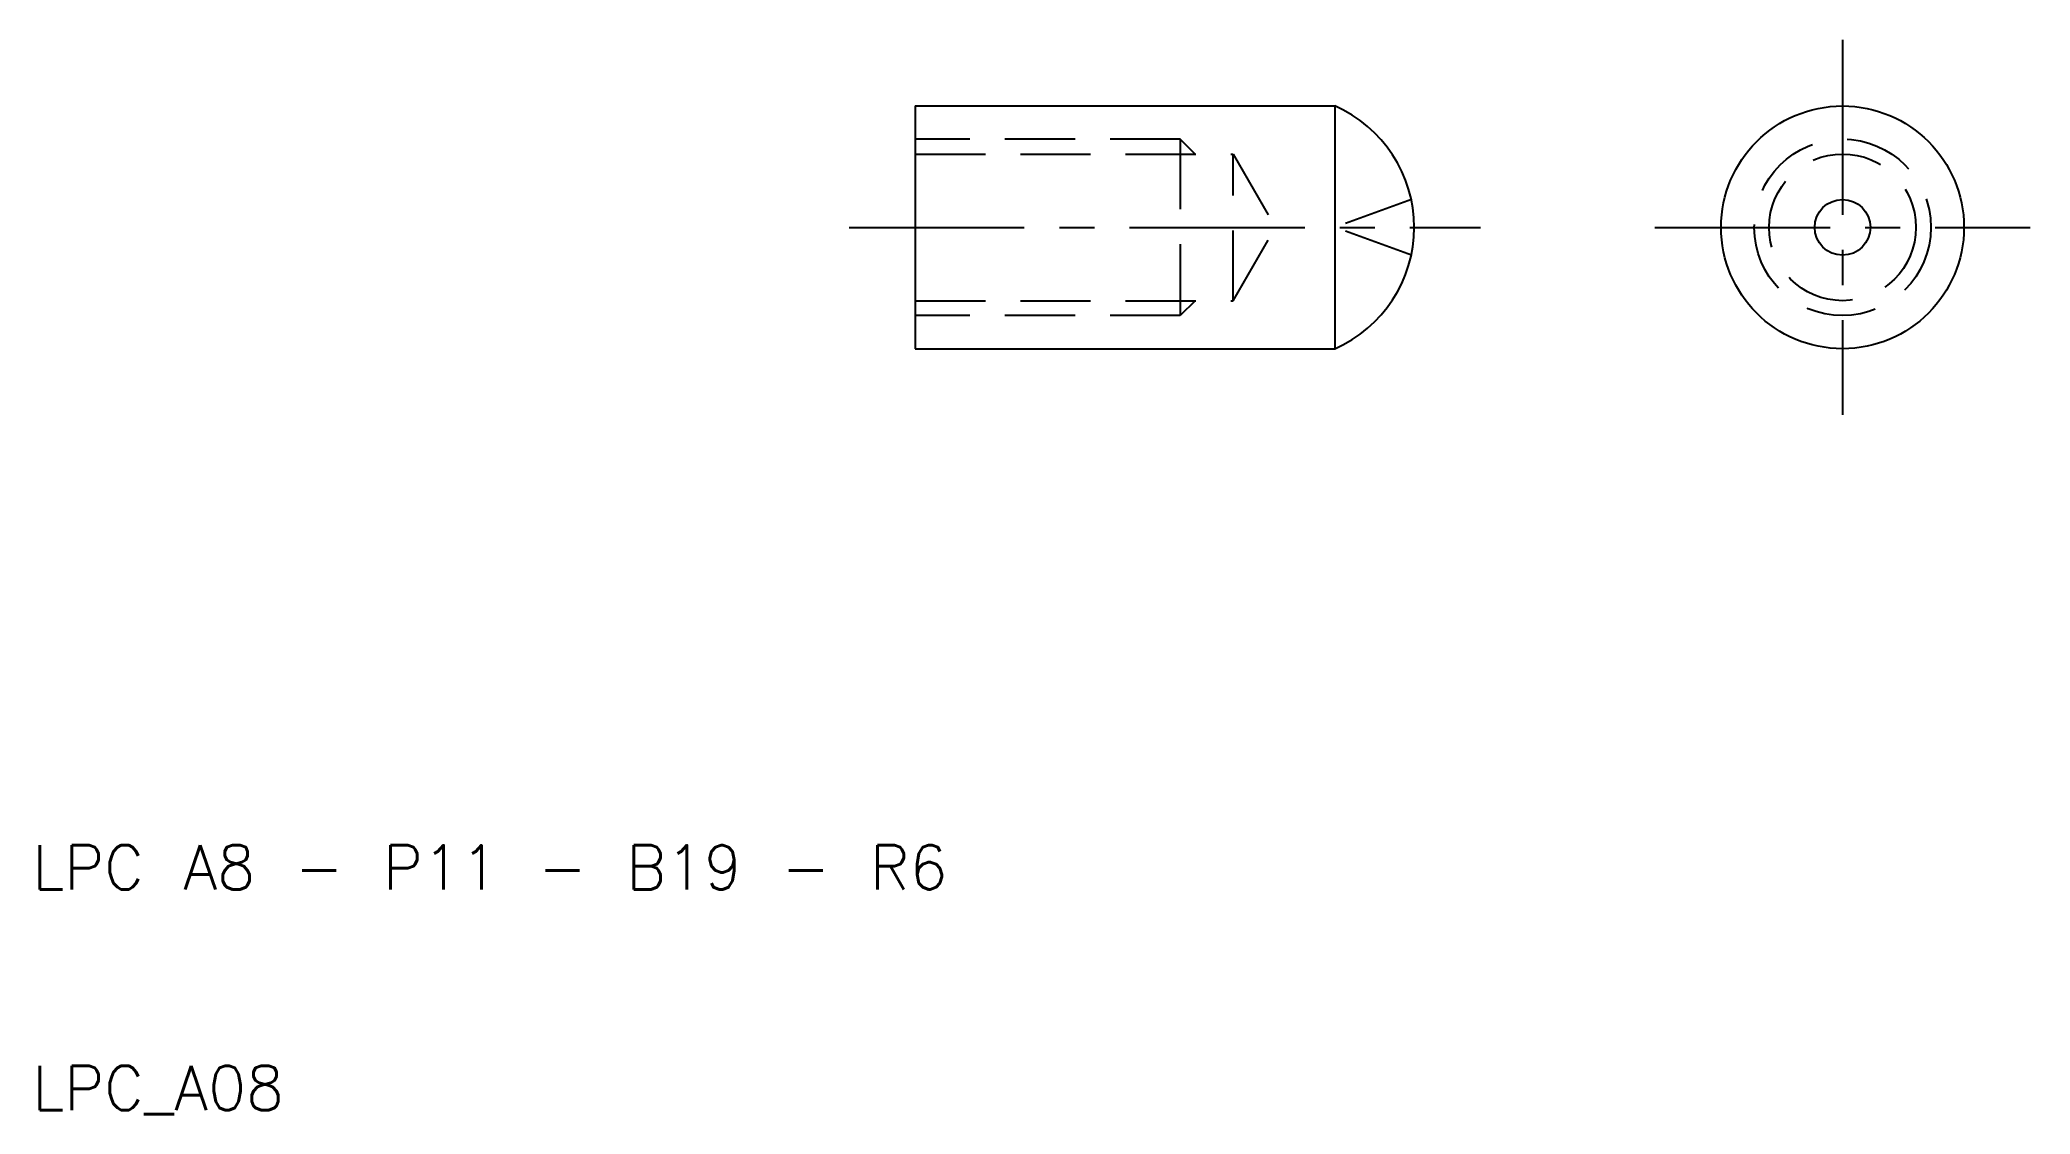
# Model space of a CAD drawing. Extents: x 10.3 to 100.5, y 9.8 to 58.5.
import ezdxf

# ---------------------------------------------------------------- set-up
doc = ezdxf.new("R2010")
doc.units = 0
doc.header["$LTSCALE"] = 0.25
doc.linetypes.add('CENTER', pattern=[50.8, 31.75, -6.35, 6.35, -6.35])
doc.linetypes.add('DASHED', pattern=[19.05, 12.7, -6.35])
doc.layers.get('0').update_dxf_attribs({"linetype": 'CONTINUOUS'})
doc.layers.add('CENTER', color=1, linetype='CENTER')
doc.styles.get("Standard").update_dxf_attribs({"font": 'txt.shx'})

msp = doc.modelspace()

# ---------------------------------------------------------------- linework, layer by layer
for p, q in [((50, 55.5), (69, 55.5)), ((50, 55.5), (50, 44.5)), ((69, 55.5), (69, 44.5)), ((50, 44.5), (69, 44.5))]:
    msp.add_line(p, q)
at = {"color": 3, "linetype": 'DASHED'}
for p, q in [((62, 54), (50, 54)), ((50, 53.323), (64.4, 53.323)), ((62.676, 53.323), (62, 54)), ((62, 54), (62, 46)), ((64.4, 46.676), (64.4, 53.323)), ((64.4, 53.323), (66.319, 50)), ((72.468, 51.262), (69, 50)), ((64.4, 46.676), (66.319, 50)), ((72.468, 48.738), (69, 50)), ((50, 46.676), (64.4, 46.676)), ((62, 46), (50, 46)), ((62.676, 46.676), (62, 46))]:
    msp.add_line(p, q, dxfattribs=at)
for radius in [5.5, 1.262]:
    msp.add_circle((92, 50), radius)
for radius in [4, 3.324]:
    msp.add_circle((92, 50), radius, dxfattribs=at)
msp.add_arc((66.602, 50), 6, 293.55646, 66.44354)
at = {"layer": 'CENTER', "color": 1, "linetype": 'CENTER'}
for p, q in [((92, 58.5), (92, 41.5)), ((47, 50), (75.602, 50)), ((83.5, 50), (100.5, 50))]:
    msp.add_line(p, q, dxfattribs=at)

# ---------------------------------------------------------------- texts
for s, p in [('LPC A8 - P11 - B19 - R6', (10, 20)), ('LPC_A08', (10, 10))]:
    msp.add_text(s, height=2).set_placement(p)

doc.saveas('drawing.dxf')
